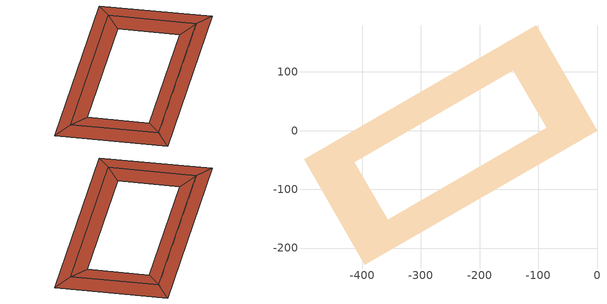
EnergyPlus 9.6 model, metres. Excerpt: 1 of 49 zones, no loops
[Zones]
Thermal Zone A
 floor to Thermal Zone 45 (Interior Floor): 0,0 -85.93,4.49 -142.66,102.76 -103.59,179.41 z108.94
 floor to Thermal Zone 46 (Interior Floor): -142.66,102.76 -413.24,-53.46 -499.17,-48.98 -103.59,179.41 z108.94
 floor to Thermal Zone 47 (Interior Floor): -356.51,-151.73 -395.58,-228.39 -499.17,-48.98 -413.24,-53.46 z108.94
 floor to Thermal Zone 48 (Interior Floor): -395.58,-228.39 -356.51,-151.73 -85.93,4.49 0,0 z108.94
 roof outside (Ext Roof): -103.59,179.41,108.94 -123.12,141.08,113.13 -42.97,2.25,113.13 0,0,108.94; -123.12,141.08,113.13 -142.66,102.76,108.94 -85.93,4.49,108.94 -42.97,2.25,113.13; -499.17,-48.98,108.94 -456.2,-51.22,113.13 -123.12,141.08,113.13 -103.59,179.41,108.94; -456.2,-51.22,113.13 -413.24,-53.46,108.94 -142.66,102.76,108.94 -123.12,141.08,113.13; -395.58,-228.39,108.94 -376.04,-190.05,113.13 -456.2,-51.22,113.13 -499.17,-48.98,108.94; -376.04,-190.05,113.13 -356.51,-151.73,108.94 -413.24,-53.46,108.94 -456.2,-51.22,113.13; 0,0,108.94 -42.97,2.25,113.13 -376.04,-190.05,113.13 -395.58,-228.39,108.94; -42.97,2.25,113.13 -85.93,4.49,108.94 -356.51,-151.73,108.94 -376.04,-190.05,113.13
[Building]
Building 1: North Axis {deg}=-0
[Site:Location]
Washington Dc Dulles IntL Ar: Latitude {deg}=38.98; Longitude {deg}=-77.47; Time Zone {hr}=-5; Elevation {m}=82
[SizingPeriod:DesignDay] Month=7; Day of Month=21; Day Type=SummerDesignDay; Daily Dry-Bulb Temperature Range {deltaC}=14.4; Dry-Bulb Temperature Range Modifier Type=DefaultMultipliers; Barometric Pressure {Pa}=86790; Wind Speed {m/s}=5; Wind Direction {deg}=340; Rain Indicator=No; Snow Indicator=No; Daylight Saving Time Indicator=No; Solar Model Indicator=ASHRAETau; ASHRAE Clear Sky Optical Depth for Beam Irradiance (taub)=0.339; ASHRAE Clear Sky Optical Depth for Diffuse Irradiance (taud)=2.366; Begin Environment Reset Mode=FullResetAtBeginEnvironment
Name | Maximum Dry-Bulb Temperature {C} | Humidity Condition Type | Wetbulb or DewPoint at Maximum Dry-Bulb {C} | Enthalpy at Maximum Dry-Bulb {J/kg}
SALT-LAKE-CITY-IAP Ann Clg .4% Condns DB=>MWB | 36.5 | Wetbulb | 17.1
SALT-LAKE-CITY-IAP Ann Clg .4% Condns DP=>MDB | 22.5 | Dewpoint | 15.6
SALT-LAKE-CITY-IAP Ann Clg .4% Condns Enth=>MDB | 30.8 | Enthalpy |  | 59300
SALT-LAKE-CITY-IAP Ann Clg .4% Condns WB=>MDB | 31.2 | Wetbulb | 19
[Material] Thermal Absorptance=0.9
Name | Roughness | Thickness m | Conductivity W/m-K | Density kg/m3 | Specific Heat J/kg-K | Solar Absorptance | Visible Absorptance
roof concrete | MediumRough | 0.401 | 0.5 | 2243 | 837 | 0.65 | 0.65
Roof Insulation [25] | MediumRough | 0.263 | 0.049 | 265 | 836.8 | 0.7 | 0.7
F16 Acoustic tile | MediumSmooth | 0.0191 | 0.06 | 368 | 590 | 0.3 | 0.3
M11 100mm lightweight concrete | MediumRough | 0.1016 | 0.53 | 1280 | 840 | 0.5 | 0.5
[Material:AirGap]
F05 Ceiling air space resistance: Thermal Resistance m2-K/W=0.18
[Construction]
Ext Roof: roof concrete, Roof Insulation [25]
Interior Floor: F16 Acoustic tile, F05 Ceiling air space resistance, M11 100mm lightweight concrete
[Zone]
Thermal Zone A: 240, 0, 0, 108.94, , 1, , , , , , No
